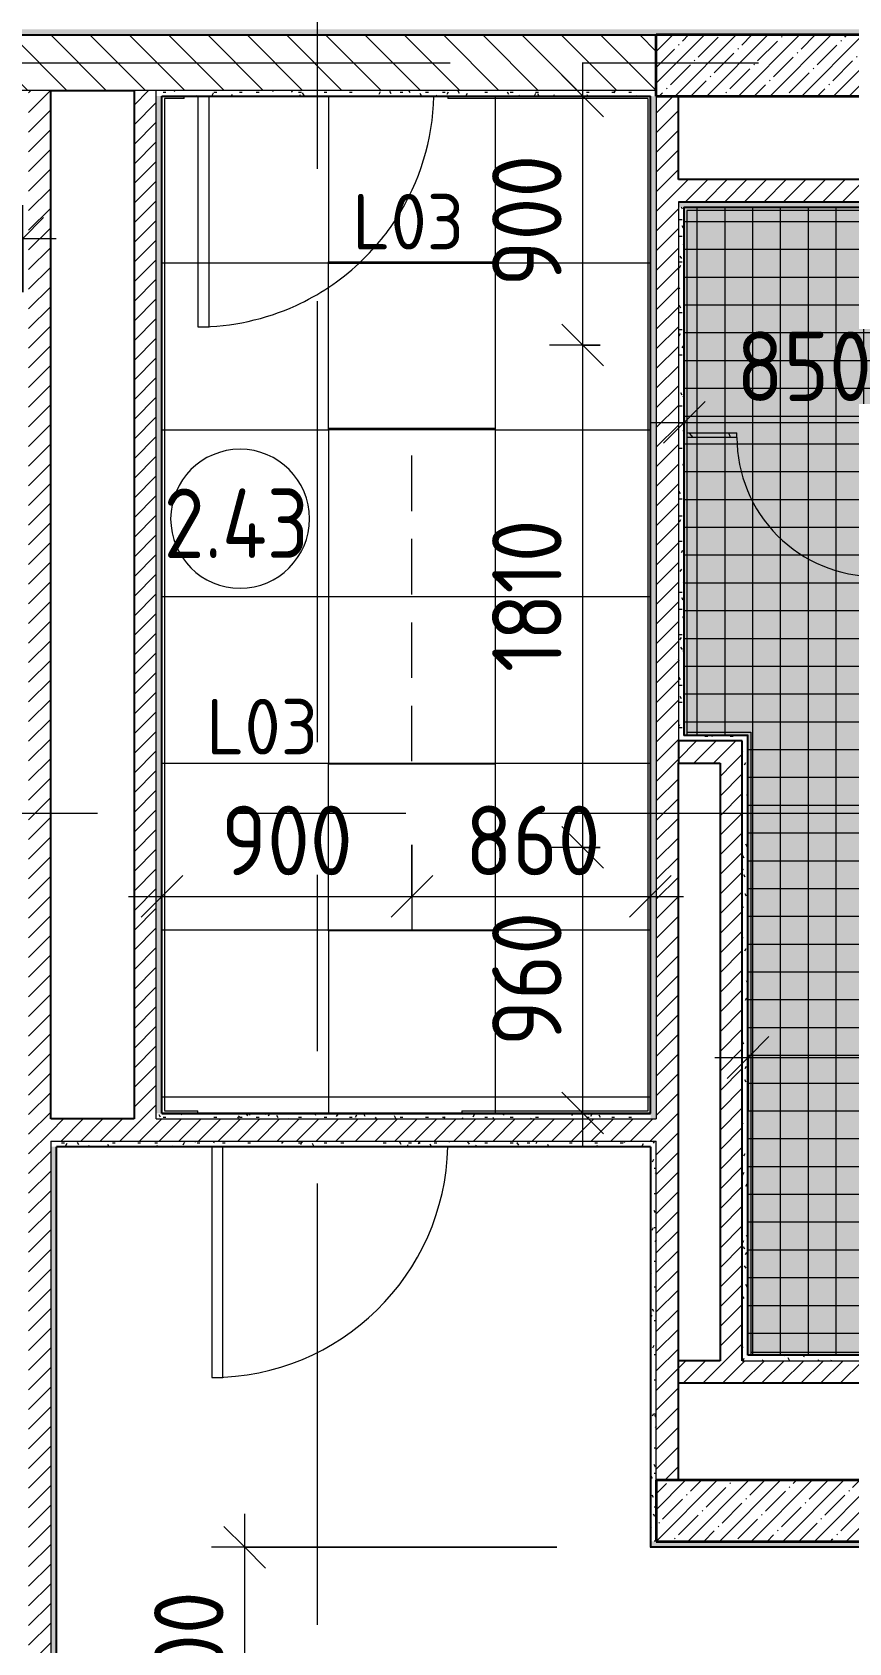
# Model space of a CAD drawing. Header units: millimetres. Extents: x 81094 to 272713, y -8553 to 29000.
# Drawn here: x 109683 to 112624, y 4815 to 10610 of the extents above; entities that cross this region are included whole.
import ezdxf

# ---------------------------------------------------------------- set-up
doc = ezdxf.new("R2010")
doc.units = ezdxf.units.MM
doc.linetypes.add('ADSK_Штрих_ш2 п1', pattern=[300, 200, -100])
doc.linetypes.add('Осевая', pattern=[3175, 635, -476.25, 1587.5, -476.25])
for name, color, linetype, lineweight in [('A-ANNO-DIMS', 7, 'Continuous', 9), ('A-ANNO-DIMS-100', 7, 'Continuous', 9), ('A-AREA-IDEN', 7, 'Continuous', 9), ('A-CLNG-PATT', 7, 'Continuous', 9), ('A-DETL-1', 7, 'ADSK_Штрих_ш2 п1', 9), ('A-DOOR', 7, 'Continuous', 9), ('A-DOOR-1', 7, 'Continuous', 13), ('A-GENM', 7, 'Continuous', 9), ('A-WALL', 7, 'Continuous', 9), ('E-LITE-EQPM-IDEN', 7, 'Continuous', 9), ('I-WALL', 7, 'Continuous', 9), ('Оси-2', 7, 'Осевая', 9)]:
    doc.layers.add(name, color=color, linetype=linetype, lineweight=lineweight)
for name, color, linetype, lineweight, true_color in [('A-ANNO-NOTE', 1, 'Continuous', 9, 0xff0000), ('A-CLNG-1', 7, 'Continuous', 9, 0xc0c0c0), ('A-WALL-1', 7, 'Continuous', 35, 0x3c3c3c), ('A-WALL-3', 7, 'Continuous', 25, 0x3c3c3c), ('A-WALL-4', 254, 'Continuous', 25, 0xbebebe), ('A-WALL-FNSH-2', 7, 'Continuous', 13, 0x3c3c3c)]:
    doc.layers.add(name, color=color, linetype=linetype, lineweight=lineweight, true_color=true_color)
doc.layers.add('A-CLNG-PATT-1', color=7, linetype='Continuous', lineweight=9, transparency=1)
doc.styles.add('GOST Common', font='GOST_Common.ttf', dxfattribs={"height": 200})
doc.styles.add('GOST Common_1', font='GOST_Common.ttf', dxfattribs={"width": 0.9, "height": 250})
doc.styles.add('ISOCPEUR', font='isocpeur.ttf', dxfattribs={"width": 0.9, "height": 250})
doc.dimstyles.new('ISO-2_5_0_9К_БОЛЬШОЙ', dxfattribs={"dimscale": 304.8, "dimtxt": 248.995294, "dimasz": 0.492126, "dimexe": 0.393701, "dimexo": 0.984252, "dimgap": 0, "dimtad": 1, "dimdec": 0, "dimrnd": 10, "dimzin": 0, "dimdsep": 46, "dimtxsty": 'ISOCPEUR', "dimblk1": 'OBLIQUE', "dimblk2": 'OBLIQUE', "dimsah": 1, "dimcen": 0.09, "dimdle": 0.393701, "dimazin": 0, "dimtfac": 1, "dimtdec": 4, "dimtix": 1, "dimtmove": 0, "dimatfit": 3, "dimfxl": 1, "dimtvp": 1, "dimtolj": 1, "dimtzin": 0, "dimarcsym": 2})
pattern_1 = [(45, (0, 0), (-35.35534, 35.35534), [])]
pattern_2 = [(45, (0, 0), (-57.024626, 57.024626), []), (45, (57.025, 0), (-57.024626, 57.024626), [100.806, -20.161, 3.353, -16.808])]
pattern_3 = [(0, (0, 0), (121.92, 30.48), [10.058, -81.382, 10.058, -81.382, -487.68]), (0, (0, 0), (121.92, 30.48), [-182.88, 10.058, -172.822, 10.058, -81.382, -213.36]), (0, (0, 0), (121.92, 30.48), [-457.2, 10.058, -50.902, 10.058, -142.342]), (120, (45.72, 15.24), (-87.356454, 90.345817), [10.058, -81.382, 10.058, -81.382, -487.68]), (120, (45.72, 15.24), (-87.356454, 90.345817), [-182.88, 10.058, -172.822, 10.058, -81.382, -213.36]), (120, (45.72, 15.24), (-87.356454, 90.345817), [-457.2, 10.058, -50.902, 10.058, -142.342]), (240, (60.96, 76.2), (-34.563546, -120.825817), [10.058, -81.382, 10.058, -81.382, -487.68]), (240, (60.96, 76.2), (-34.563546, -120.825817), [-182.88, 10.058, -172.822, 10.058, -81.382, -213.36]), (240, (60.96, 76.2), (-34.563546, -120.825817), [-457.2, 10.058, -50.902, 10.058, -142.342])]

# ---------------------------------------------------------------- blocks, each defined once
blk = doc.blocks.new('110_Дверь_СКБ_1Ст_Внутренняя1 - Д-8 950x2100h_охрана-V5-План расстановки осветительного оборудования 2 этажа в осях 23-33')
at = {"layer": 'A-DOOR'}
for start, end in [(90, 114.54545), (114.54545, 123.65051), (123.65051, 132.99731), (132.99731, 147.27273), (147.27273, 178.57963)]:
    blk.add_arc((437.5, 100), 850, start, end, dxfattribs=at)
at = {"layer": 'A-DOOR-1'}
for p, q in [((437.5, 950), (397.5, 950)), ((397.5, 950), (397.5, 121)), ((437.5, 121), (437.5, 950))]:
    blk.add_line(p, q, dxfattribs=at)
blk = doc.blocks.new('110_Дверь_СКБ_1Ст_Внутренняя1 - Д-8 950x2100h_охрана-32224770-План расстановки осветительного оборудования 2 этажа в осях 23-33')
at = {"layer": 'A-DOOR'}
blk.add_arc((437.5, 40), 850, 90, 178.64727, dxfattribs=at)
at = {"layer": 'A-DOOR-1'}
for p, q in [((437.5, 890), (397.5, 890)), ((397.5, 890), (397.5, 60)), ((437.5, 60), (437.5, 890))]:
    blk.add_line(p, q, dxfattribs=at)
blk = doc.blocks.new('131_Сантехническая перегородка_Дверь 5 - СД-1-V19-План расстановки осветительного оборудования 2 этажа в осях 23-33')
at = {"layer": 'A-DOOR'}
h = blk.add_hatch(dxfattribs=at)
h.set_pattern_fill('FP_36', color=256, style=0, pattern_type=2)
h.set_pattern_definition([(288.435, (112862.71, 9160), (416.50086, -832.99954), [158.05, -1159.038]), (319.399, (112912.69, 9010.06), (2499.010644, -2082.486787), [76.799, -3763.143]), (316.848, (112554.5, 8960.08), (6247.5402574, -5830.957739), [182.691, -8951.868]), (289.983, (112687.78, 8835.13), (1249.49393, -3332.002656), [97.5, -4777.508]), (270, (112721.1, 9160), (416.5, -416.5), [83.3, -333.2]), (298.443, (112721.1, 9076.7), (-2915.5071394, 5414.4962996), [227.365, -11140.87]), (264.289, (112829.39, 8876.78), (416.5263, 3748.496867), [83.716, -4102.058]), (309.806, (112821.06, 8793.48), (-1666.01521, 2082.48651), [65.059, -3187.91])])
h.paths.add_polyline_path([(839.8, 8), (750, 8), (750, -8), (930, -8), (930, 8)])
for p, q in [((266, 508), (250, 508)), ((250, 8), (250, 508)), ((266, 8), (266, 508)), ((266, 8), (250, 8))]:
    blk.add_line(p, q, dxfattribs=at)
blk.add_arc((250, 8), 500, 360, 90, dxfattribs=at)
at = {"layer": 'A-GENM'}
for p, q in [((70, 8), (250, 8)), ((70, 8), (70, -8)), ((250, 8), (250, -8)), ((750, 8), (930, 8)), ((750, 8), (750, -8)), ((250, -8), (70, -8)), ((930, -8), (750, -8))]:
    blk.add_line(p, q, dxfattribs=at)
blk = doc.blocks.new('DIMBLOCK31-План расстановки осветительного оборудования 2 этажа в осях 23-33')
at = {"layer": 'A-ANNO-DIMS-100'}
for p, q in [((112031, 9012.4), (112031, 9326.3)), ((112881, 9275.4), (112881, 9086.3)), ((112881, 9206.3), (112881, 9275.4)), ((111911, 9206.3), (112881, 9206.3)), ((112031, 9206.3), (112031, 9012.4))]:
    blk.add_line(p, q, dxfattribs=at)
at = {"layer": 'A-ANNO-DIMS-100', "lineweight": 20}
for p, q in [((112031, 9206.3), (112106, 9281.3)), ((112881, 9206.3), (112956, 9281.3)), ((112031, 9206.3), (111956, 9131.3)), ((112881, 9206.3), (112806, 9131.3))]:
    blk.add_line(p, q, dxfattribs=at)
at = {"layer": 'A-ANNO-DIMS-100', "color": 0, "insert": (112219, 9532.9), "char_height": 250, "width": 568.858, "attachment_point": 1, "line_spacing_factor": 1.149209, "style": 'ISOCPEUR'}
blk.add_mtext('850', dxfattribs=at)
blk = doc.blocks.new('_Oblique')
at = {"color": 0, "linetype": 'ByBlock', "lineweight": -2}
blk.add_line((-0.5, -0.5), (0.5, 0.5), dxfattribs=at)
blk = doc.blocks.new('DIMBLOCK35-План расстановки осветительного оборудования 2 этажа в осях 23-33')
at = {"layer": 'A-ANNO-DIMS-100'}
for p, q in [((112261, 6727), (112261, 7040.9)), ((114081, 6975.4), (114081, 6800.9)), ((114081, 6920.9), (114081, 6975.4)), ((112141, 6920.9), (114081, 6920.9)), ((112261, 6920.9), (112261, 6727))]:
    blk.add_line(p, q, dxfattribs=at)
at = {"layer": 'A-ANNO-DIMS-100', "lineweight": 20}
for p, q in [((112261, 6920.9), (112336, 6995.9)), ((114081, 6920.9), (114156, 6995.9)), ((112261, 6920.9), (112186, 6845.9)), ((114081, 6920.9), (114006, 6845.9))]:
    blk.add_line(p, q, dxfattribs=at)
at = {"layer": 'A-ANNO-DIMS-100', "color": 0, "insert": (112876.5, 7247.5), "char_height": 250, "width": 706.764, "attachment_point": 1, "line_spacing_factor": 1.149209, "style": 'ISOCPEUR'}
blk.add_mtext('1820', dxfattribs=at)
blk = doc.blocks.new('DIMBLOCK39-План расстановки осветительного оборудования 2 этажа в осях 23-33')
at = {"layer": 'A-ANNO-DIMS-100', "lineweight": 20}
for p, q in [((111665.9, 7677), (111590.9, 7752)), ((111665.9, 7677), (111740.9, 7602)), ((111665.9, 6721), (111590.9, 6796)), ((111665.9, 6721), (111740.9, 6646))]:
    blk.add_line(p, q, dxfattribs=at)
at = {"layer": 'A-ANNO-DIMS-100'}
for p, q in [((111728.8, 7677), (111545.9, 7677)), ((111665.9, 6601), (111665.9, 7677)), ((111665.9, 7677), (111728.8, 7677)), ((111859.8, 6721), (111545.9, 6721)), ((111665.9, 6721), (111859.8, 6721))]:
    blk.add_line(p, q, dxfattribs=at)
at = {"layer": 'A-ANNO-DIMS-100', "color": 0, "insert": (111339.3, 6962), "char_height": 250, "width": 568.858, "attachment_point": 1, "rotation": 90, "line_spacing_factor": 1.149209, "style": 'ISOCPEUR'}
blk.add_mtext('960', dxfattribs=at)
blk = doc.blocks.new('DIMBLOCK40-План расстановки осветительного оборудования 2 этажа в осях 23-33')
at = {"layer": 'A-ANNO-DIMS-100', "lineweight": 20}
for p, q in [((111665.9, 9484.1), (111590.9, 9559.1)), ((111665.9, 9484.1), (111740.9, 9409.1)), ((111665.9, 7677), (111590.9, 7752)), ((111665.9, 7677), (111740.9, 7602))]:
    blk.add_line(p, q, dxfattribs=at)
at = {"layer": 'A-ANNO-DIMS-100'}
for p, q in [((111728.8, 9484.1), (111545.9, 9484.1)), ((111665.9, 7677), (111665.9, 9484.1)), ((111665.9, 9484.1), (111728.8, 9484.1)), ((111728.8, 7677), (111545.9, 7677)), ((111665.9, 7677), (111728.8, 7677))]:
    blk.add_line(p, q, dxfattribs=at)
at = {"layer": 'A-ANNO-DIMS-100', "color": 0, "insert": (111339.3, 8307.6), "char_height": 250, "width": 655.049, "attachment_point": 1, "rotation": 90, "line_spacing_factor": 1.149209, "style": 'ISOCPEUR'}
blk.add_mtext('1810', dxfattribs=at)
blk = doc.blocks.new('DIMBLOCK41-План расстановки осветительного оборудования 2 этажа в осях 23-33')
at = {"layer": 'A-ANNO-DIMS-100'}
for p, q in [((111665.9, 9484.1), (111665.9, 10500)), ((111859.8, 10380), (111545.9, 10380)), ((111665.9, 10380), (111859.8, 10380)), ((111728.8, 9484.1), (111545.9, 9484.1)), ((111665.9, 9484.1), (111728.8, 9484.1))]:
    blk.add_line(p, q, dxfattribs=at)
at = {"layer": 'A-ANNO-DIMS-100', "lineweight": 20}
for p, q in [((111665.9, 10380), (111590.9, 10455)), ((111665.9, 10380), (111740.9, 10305)), ((111665.9, 9484.1), (111590.9, 9559.1)), ((111665.9, 9484.1), (111740.9, 9409.1))]:
    blk.add_line(p, q, dxfattribs=at)
at = {"layer": 'A-ANNO-DIMS-100', "color": 0, "insert": (111339.3, 9695), "char_height": 250, "width": 568.858, "attachment_point": 1, "rotation": 90, "line_spacing_factor": 1.149209, "style": 'ISOCPEUR'}
blk.add_mtext('900', dxfattribs=at)
blk = doc.blocks.new('DIMBLOCK113-План расстановки осветительного оборудования 2 этажа в осях 23-33')
at = {"layer": 'A-ANNO-DIMS-100'}
for p, q in [((110448.6, 4359), (110448.6, 5279)), ((111572.9, 5159), (110328.6, 5159)), ((110448.6, 5159), (111572.9, 5159)), ((110472.5, 4359), (110328.6, 4359)), ((110448.6, 4359), (110472.5, 4359))]:
    blk.add_line(p, q, dxfattribs=at)
at = {"layer": 'A-ANNO-DIMS-100', "lineweight": 20}
for p, q in [((110448.6, 5159), (110373.6, 5234)), ((110448.6, 5159), (110523.6, 5084)), ((110448.6, 4359), (110373.6, 4434)), ((110448.6, 4359), (110523.6, 4284))]:
    blk.add_line(p, q, dxfattribs=at)
at = {"layer": 'A-ANNO-DIMS-100', "color": 0, "insert": (110122, 4522), "char_height": 250, "width": 568.858, "attachment_point": 1, "rotation": 90, "line_spacing_factor": 1.149209, "style": 'ISOCPEUR'}
blk.add_mtext('800', dxfattribs=at)
blk = doc.blocks.new('Марка_Помещения - Номер-25198446-План расстановки осветительного оборудования 2 этажа в осях 23-33')
at = {"layer": 'A-AREA-IDEN'}
for start, end in [(360, 180), (180, 360)]:
    blk.add_arc((0, 0), 2.5, start, end, dxfattribs=at)
blk = doc.blocks.new('DIMBLOCK144-План расстановки осветительного оборудования 2 этажа в осях 23-33')
at = {"layer": 'A-ANNO-DIMS-100'}
for p, q in [((108510, 9996.4), (108510, 9748)), ((108510, 9868), (108510, 9996.4)), ((109649, 9674.1), (109649, 9988)), ((108390, 9868), (109769, 9868)), ((109649, 9868), (109649, 9674.1))]:
    blk.add_line(p, q, dxfattribs=at)
at = {"layer": 'A-ANNO-DIMS-100', "lineweight": 20}
for p, q in [((108510, 9868), (108585, 9943)), ((109649, 9868), (109724, 9943)), ((108510, 9868), (108435, 9793)), ((109649, 9868), (109574, 9793))]:
    blk.add_line(p, q, dxfattribs=at)
at = {"layer": 'A-ANNO-DIMS-100', "color": 0, "insert": (108794.6, 10194.6), "char_height": 250, "width": 683.779, "attachment_point": 1, "line_spacing_factor": 1.149209, "style": 'ISOCPEUR'}
blk.add_mtext('1140', dxfattribs=at)
blk = doc.blocks.new('DIMBLOCK180-План расстановки осветительного оборудования 2 этажа в осях 23-33')
at = {"layer": 'A-ANNO-DIMS-100'}
for p, q in [((111050.5, 7686.6), (111050.5, 7380.3)), ((111050.5, 7500.3), (111050.5, 7686.6)), ((110150, 7306.3), (110150, 7620.3)), ((110030, 7500.3), (111050.5, 7500.3)), ((110150, 7500.3), (110150, 7306.3))]:
    blk.add_line(p, q, dxfattribs=at)
at = {"layer": 'A-ANNO-DIMS-100', "lineweight": 20}
for p, q in [((110150, 7500.3), (110225, 7575.3)), ((111050.5, 7500.3), (111125.5, 7575.3)), ((110150, 7500.3), (110075, 7425.3)), ((111050.5, 7500.3), (110975.5, 7425.3))]:
    blk.add_line(p, q, dxfattribs=at)
at = {"layer": 'A-ANNO-DIMS-100', "color": 0, "insert": (110363.2, 7826.9), "char_height": 250, "width": 568.858, "attachment_point": 1, "line_spacing_factor": 1.149209, "style": 'ISOCPEUR'}
blk.add_mtext('900', dxfattribs=at)
blk = doc.blocks.new('DIMBLOCK181-План расстановки осветительного оборудования 2 этажа в осях 23-33')
at = {"layer": 'A-ANNO-DIMS-100'}
for p, q in [((111050.5, 7686.6), (111050.5, 7380.3)), ((111050.5, 7500.3), (111050.5, 7686.6)), ((111909, 7306.3), (111909, 7620.3)), ((111050.5, 7500.3), (112029, 7500.3)), ((111909, 7500.3), (111909, 7306.3))]:
    blk.add_line(p, q, dxfattribs=at)
at = {"layer": 'A-ANNO-DIMS-100', "lineweight": 20}
for p, q in [((111050.5, 7500.3), (111125.5, 7575.3)), ((111909, 7500.3), (111984, 7575.3)), ((111050.5, 7500.3), (110975.5, 7425.3)), ((111909, 7500.3), (111834, 7425.3))]:
    blk.add_line(p, q, dxfattribs=at)
at = {"layer": 'A-ANNO-DIMS-100', "color": 0, "insert": (111242.7, 7826.9), "char_height": 250, "width": 568.858, "attachment_point": 1, "line_spacing_factor": 1.149209, "style": 'ISOCPEUR'}
blk.add_mtext('860', dxfattribs=at)

msp = doc.modelspace()

# ---------------------------------------------------------------- hatches: boundary and pattern name
at = {"layer": 'A-CLNG-PATT'}
h = msp.add_hatch(dxfattribs=at)
h.set_pattern_fill('FP_21', color=256, style=0, pattern_type=2)
h.set_pattern_definition([(90, (110750.5, 8579.5), (-600, 4e-14), []), (180, (110750.5, 8579.5), (-7e-14, -600), [])])
h.paths.add_polyline_path([(111728.3, 6721), (111909, 6721), (111909, 10379), (110151, 10379), (110151, 6721), (110435.4, 6721)])
h.paths.add_polyline_path([(111350.5, 7379.5), (110750.5, 7379.5), (110750.5, 7979.5), (111350.5, 7979.5)])
h.paths.add_polyline_path([(110750.5, 9179.5), (110750.5, 9779.5), (111350.5, 9779.5), (111350.5, 9179.5)])
h = msp.add_hatch(dxfattribs=at)
h.set_pattern_fill('FP_25', color=256, style=0, pattern_type=2)
h.set_pattern_definition([(0, (115478.03, 7728.97), (0, 100), []), (90, (115478.03, 7728.97), (-100, 6e-15), [])])
h.paths.add_polyline_path([(118193.2, 5421), (118779, 5421), (118779, 9979), (112031, 9979), (112031, 8081), (112261, 8081), (112261, 5851), (113081, 5851), (113081, 5651), (115661, 5651), (115661, 5421), (116900.2, 5421)])
at = {"layer": 'A-CLNG-PATT-1'}
msp.add_hatch(color=256, dxfattribs=at).paths.add_polyline_path([(118193.2, 5421), (118779, 5421), (118779, 9979), (112031, 9979), (112031, 8081), (112261, 8081), (112261, 5851), (113081, 5851), (113081, 5651), (115661, 5651), (115661, 5421), (116900.2, 5421)])
at = {"layer": 'I-WALL'}
h = msp.add_hatch(dxfattribs=at)
h.set_pattern_fill('FP_19', color=256, style=0, pattern_type=2)
h.set_pattern_definition(pattern_3)
h.paths.add_polyline_path([(120779.1, 10600), (121190, 10600), (121190, 10620), (100809, 10620), (100809, 10600), (119330, 10600)])
h = msp.add_hatch(dxfattribs=at)
h.set_pattern_fill('FP_3', color=256, style=0, pattern_type=2)
h.set_pattern_definition([(135, (0, 0), (-70.71068, -70.71068), [])])
h.paths.add_polyline_path([(121425.6, 10400), (121451, 10400), (121450, 10600), (119330, 10600), (119330, 10400), (121210, 10400)])
h.paths.add_polyline_path([(111728.3, 10400), (111930, 10400), (111930, 10600), (107350, 10600), (107350, 10400), (110435.4, 10400)])
h = msp.add_hatch(dxfattribs=at)
h.set_pattern_fill('FP_2', color=256, style=0, pattern_type=2)
h.set_pattern_definition(pattern_2)
h.paths.add_polyline_path([(119250, 10380), (119330, 10380), (119330, 10600), (111930, 10600), (111930, 10380), (118193.2, 10380)])
h = msp.add_hatch(dxfattribs=at)
h.set_pattern_fill('FP_4', color=256, style=0, pattern_type=2)
h.set_pattern_definition(pattern_1)
h.paths.add_polyline_path([(109750, 150), (109750, 10400), (109670, 10400), (109670, 150)])
h = msp.add_hatch(dxfattribs=at)
h.set_pattern_fill('FP_4', color=256, style=0, pattern_type=2)
h.set_pattern_definition(pattern_1)
h.paths.add_polyline_path([(110050, 6700), (110130, 6700), (110130, 10400), (110050, 10400), (110050, 8221.1)])
h = msp.add_hatch(dxfattribs=at)
h.set_pattern_fill('FP_19', color=256, style=0, pattern_type=2)
h.set_pattern_definition(pattern_3)
h.paths.add_polyline_path([(111910, 10380), (111930, 10380), (111930, 10400), (110130, 10400), (110130, 10380), (111728.3, 10380)])
h = msp.add_hatch(dxfattribs=at)
h.set_pattern_fill('FP_19', color=256, style=0, pattern_type=2)
h.set_pattern_definition(pattern_3)
h.paths.add_polyline_path([(110150, 6720), (110150, 10380), (110130, 10380), (110130, 6720)])
h = msp.add_hatch(dxfattribs=at)
h.set_pattern_fill('FP_19', color=256, style=0, pattern_type=2)
h.set_pattern_definition(pattern_3)
h.paths.add_polyline_path([(111910, 6700), (111930, 6700), (111930, 10380), (111910, 10379), (111910, 6720)])
h = msp.add_hatch(dxfattribs=at)
h.set_pattern_fill('FP_4', color=256, style=0, pattern_type=2)
h.set_pattern_definition(pattern_1)
h.paths.add_polyline_path([(112010, 5400), (112010, 10380), (111930, 10380), (111930, 5400)])
h = msp.add_hatch(dxfattribs=at)
h.set_pattern_fill('FP_4', color=256, style=0, pattern_type=2)
h.set_pattern_definition(pattern_1)
h.paths.add_polyline_path([(118800, 10000), (118800, 10080), (112010, 10080), (112010, 10000), (118193.2, 10000)])
h = msp.add_hatch(dxfattribs=at)
h.set_pattern_fill('FP_19', color=256, style=0, pattern_type=2)
h.set_pattern_definition(pattern_3)
h.paths.add_polyline_path([(118780, 9980), (118800, 9980), (118800, 10000), (112010, 10000), (112010, 9980), (118779, 9980)])
h = msp.add_hatch(dxfattribs=at)
h.set_pattern_fill('FP_19', color=256, style=0, pattern_type=2)
h.set_pattern_definition(pattern_3)
h.paths.add_polyline_path([(112010, 8060), (112030, 8060), (112030, 9980), (112010, 9980), (112010, 8221.1)])
h = msp.add_hatch(dxfattribs=at)
h.set_pattern_fill('FP_4', color=256, style=0, pattern_type=2)
h.set_pattern_definition(pattern_1)
h.paths.add_polyline_path([(112010, 7980), (112240, 7980), (112240, 8060), (112010, 8060)])
h = msp.add_hatch(dxfattribs=at)
h.set_pattern_fill('FP_19', color=256, style=0, pattern_type=2)
h.set_pattern_definition(pattern_3)
h.paths.add_polyline_path([(112240, 8060), (112260, 8060), (112260, 8080), (112030, 8080), (112030, 8060)])
h = msp.add_hatch(dxfattribs=at)
h.set_pattern_fill('FP_19', color=256, style=0, pattern_type=2)
h.set_pattern_definition(pattern_3)
h.paths.add_polyline_path([(112240, 5830), (112260, 5830), (112260, 8060), (112240, 8060), (112240, 6134.5)])
h = msp.add_hatch(dxfattribs=at)
h.set_pattern_fill('FP_4', color=256, style=0, pattern_type=2)
h.set_pattern_definition(pattern_1)
h.paths.add_polyline_path([(112240, 5830), (112240, 7980), (112160, 7980), (112160, 5830)])
h = msp.add_hatch(dxfattribs=at)
h.set_pattern_fill('FP_4', color=256, style=0, pattern_type=2)
h.set_pattern_definition(pattern_1)
h.paths.add_polyline_path([(111930, 6620), (111930, 6700), (109750, 6700), (109750, 6620), (111728.3, 6620)])
h = msp.add_hatch(dxfattribs=at)
h.set_pattern_fill('FP_19', color=256, style=0, pattern_type=2)
h.set_pattern_definition(pattern_3)
h.paths.add_polyline_path([(111910, 6700), (111910, 6720), (110130, 6720), (110130, 6700), (111728.3, 6700)])
h = msp.add_hatch(dxfattribs=at)
h.set_pattern_fill('FP_19', color=256, style=0, pattern_type=2)
h.set_pattern_definition(pattern_3)
h.paths.add_polyline_path([(111930, 6600), (111930, 6620), (109750, 6620), (109750, 6600), (111910, 6600)])
h = msp.add_hatch(dxfattribs=at)
h.set_pattern_fill('FP_19', color=256, style=0, pattern_type=2)
h.set_pattern_definition(pattern_3)
h.paths.add_polyline_path([(109770, 150), (109770, 6600), (109750, 6600), (109750, 150)])
h = msp.add_hatch(dxfattribs=at)
h.set_pattern_fill('FP_19', color=256, style=0, pattern_type=2)
h.set_pattern_definition(pattern_3)
h.paths.add_polyline_path([(111930, 5180), (111930, 6600), (111910, 6600), (111910, 5180)])
h = msp.add_hatch(dxfattribs=at)
h.set_pattern_fill('FP_4', color=256, style=0, pattern_type=2)
h.set_pattern_definition(pattern_1)
h.paths.add_polyline_path([(112980, 5750), (112980, 5830), (112010, 5830), (112010, 5750)])
h = msp.add_hatch(dxfattribs=at)
h.set_pattern_fill('FP_19', color=256, style=0, pattern_type=2)
h.set_pattern_definition(pattern_3)
h.paths.add_polyline_path([(113060, 5830), (113080, 5830), (113080, 5850), (112260, 5850), (112260, 5830), (113021.3, 5830)])
h = msp.add_hatch(dxfattribs=at)
h.set_pattern_fill('FP_2', color=256, style=0, pattern_type=2)
h.set_pattern_definition(pattern_2)
h.paths.add_polyline_path([(119330, 5180), (119330, 5400), (111930, 5400), (111930, 5180), (119290, 5180)])
h = msp.add_hatch(dxfattribs=at)
h.set_pattern_fill('FP_19', color=256, style=0, pattern_type=2)
h.set_pattern_definition(pattern_3)
h.paths.add_polyline_path([(119330, 5160), (119330, 5180), (111910, 5180), (111910, 5160), (118193.2, 5160)])

# ---------------------------------------------------------------- linework, layer by layer
at = {"layer": 'A-ANNO-NOTE'}
for p, q in [((110750.5, 9784.1), (111350.5, 9784.1)), ((110750.5, 9184.1), (110750.5, 9784.1)), ((111350.5, 9784.1), (111350.5, 9184.1)), ((111350.5, 9184.1), (110750.5, 9184.1)), ((110750.5, 7977), (111350.5, 7977)), ((110750.5, 7377), (110750.5, 7977)), ((111350.5, 7977), (111350.5, 7377)), ((111350.5, 7377), (110750.5, 7377))]:
    msp.add_line(p, q, dxfattribs=at)
at = {"layer": 'A-CLNG-1'}
for p, q in [((110750.5, 9179.5), (110750.5, 9779.5)), ((110750.5, 9779.5), (111350.5, 9779.5)), ((111350.5, 9779.5), (111350.5, 9179.5)), ((111350.5, 9179.5), (110750.5, 9179.5)), ((110750.5, 7379.5), (110750.5, 7979.5)), ((110750.5, 7979.5), (111350.5, 7979.5)), ((111350.5, 7979.5), (111350.5, 7379.5)), ((111350.5, 7379.5), (110750.5, 7379.5))]:
    msp.add_line(p, q, dxfattribs=at)
at = {"layer": 'A-DETL-1'}
msp.add_line((111050.5, 7986.6), (111050.5, 9186.6), dxfattribs=at)
at = {"layer": 'A-WALL'}
for p, q in [((109750, 10400), (107350, 10400)), ((111930, 10400), (110050, 10400)), ((110130, 6700), (110130, 10400)), ((111930, 10380), (111930, 6700)), ((112010, 10000), (112010, 8060)), ((110130, 6700), (111930, 6700)), ((109750, 6620), (111930, 6620)), ((109750, 6620), (109750, 150)), ((111930, 5400), (111930, 6620)), ((112240, 5830), (112980, 5830))]:
    msp.add_line(p, q, dxfattribs=at)
at = {"layer": 'A-WALL-1'}
for p, q in [((111930, 10380), (111930, 10600)), ((119330, 10600), (111930, 10600)), ((111930, 10380), (119330, 10380)), ((111930, 5400), (111930, 5180)), ((119330, 5400), (111930, 5400)), ((111930, 5180), (119330, 5180))]:
    msp.add_line(p, q, dxfattribs=at)
at = {"layer": 'A-WALL-3'}
for p, q in [((107350, 10600), (111930, 10600)), ((109750, 10400), (110050, 10400)), ((109750, 6700), (109750, 10400)), ((110050, 10400), (110050, 6700)), ((110150, 10380), (111910, 10380)), ((110150, 6720), (110150, 10380)), ((111910, 6720), (111910, 10380)), ((112010, 10080), (112010, 10380)), ((118800, 10080), (112010, 10080)), ((112010, 10000), (118800, 10000)), ((112030, 9980), (118780, 9980)), ((112030, 9980), (112030, 8080)), ((112260, 8080), (112030, 8080)), ((112260, 5850), (112260, 8080)), ((112010, 5400), (112010, 7980)), ((110050, 6700), (109750, 6700)), ((110150, 6720), (111910, 6720)), ((109770, 170), (109770, 6600)), ((111910, 6600), (109770, 6600)), ((111910, 6600), (111910, 5160)), ((113080, 5850), (112260, 5850)), ((111910, 5160), (119330, 5160))]:
    msp.add_line(p, q, dxfattribs=at)
at = {"layer": 'A-WALL-4'}
for p, q in [((112240, 8060), (112010, 8060)), ((112010, 8060), (112010, 7980)), ((112240, 5830), (112240, 8060)), ((112010, 7980), (112160, 7980)), ((112160, 7980), (112160, 5830)), ((112160, 5830), (112010, 5830)), ((112010, 5750), (112980, 5750))]:
    msp.add_line(p, q, dxfattribs=at)
at = {"layer": 'A-WALL-FNSH-2'}
for p, q in [((110151, 10379), (111909, 10379)), ((110151, 6721), (110151, 10379)), ((111909, 10379), (111909, 6721)), ((112031, 8081), (112031, 9979)), ((112031, 9979), (118779, 9979)), ((112261, 8081), (112031, 8081)), ((112261, 5851), (112261, 8081)), ((111909, 6721), (110151, 6721)), ((109771, 6599), (111909, 6599)), ((109771, 171), (109771, 6599)), ((111909, 6599), (111909, 5159)), ((113081, 5851), (112261, 5851)), ((111909, 5159), (119330, 5159))]:
    msp.add_line(p, q, dxfattribs=at)
at = {"layer": 'I-WALL'}
for p, q in [((110230, 10371), (110230, 10379)), ((111180, 10379), (111180, 10371)), ((110230, 10371), (110159, 10371)), ((110159, 10371), (110159, 6729.8)), ((111901, 10371), (111180, 10371)), ((111901, 6729), (111901, 10370.4)), ((118779, 9969), (112041, 9969)), ((112041, 9969), (112041, 8081)), ((112041, 8091), (112271, 8091)), ((112271, 8091), (112271, 5851)), ((110159, 6729), (110280, 6729)), ((110280, 6721), (110280, 6729)), ((111230, 6729), (111901, 6729)), ((111230, 6729), (111230, 6721)), ((112271, 5861), (113091, 5861))]:
    msp.add_line(p, q, dxfattribs=at)
at = {"layer": 'Оси-2'}
for p, q in [((110710, 593.7), (110710, 19528.3)), ((86263.9, 10500), (122738, 10500)), ((84993.9, 7800), (122738, 7800))]:
    msp.add_line(p, q, dxfattribs=at)

# ---------------------------------------------------------------- block references
at = {"layer": 'A-AREA-IDEN', "xscale": 99.99999999999993, "yscale": 99.99999999999993, "zscale": 99.99999999999993}
msp.add_blockref('Марка_Помещения - Номер-25198446-План расстановки осветительного оборудования 2 этажа в осях 23-33', (110431.6, 8859.5), dxfattribs=at)
at = {"layer": 'A-DOOR', "rotation": 180}
for name, p in [('110_Дверь_СКБ_1Ст_Внутренняя1 - Д-8 950x2100h_охрана-V5-План расстановки осветительного оборудования 2 этажа в осях 23-33', (110717.5, 10500)), ('110_Дверь_СКБ_1Ст_Внутренняя1 - Д-8 950x2100h_охрана-32224770-План расстановки осветительного оборудования 2 этажа в осях 23-33', (110767.5, 6660))]:
    msp.add_blockref(name, p, dxfattribs=at)
at = {"layer": 'A-GENM', "rotation": 180}
msp.add_blockref('131_Сантехническая перегородка_Дверь 5 - СД-1-V19-План расстановки осветительного оборудования 2 этажа в осях 23-33', (112971, 9160), dxfattribs=at)

# ---------------------------------------------------------------- texts
at = {"layer": 'A-AREA-IDEN', "insert": (110156.9, 8968), "char_height": 250, "width": 685.443, "attachment_point": 1, "style": 'GOST Common_1'}
msp.add_mtext('2.43', dxfattribs=at)
at = {"layer": 'E-LITE-EQPM-IDEN', "char_height": 200, "width": 521.097, "attachment_point": 1, "style": 'GOST Common'}
for insert in [(110835.9, 10028.2), (110310, 8211.2)]:
    msp.add_mtext('L03', dxfattribs=dict(at, insert=insert))

# ---------------------------------------------------------------- dimensions: what is measured, and where the dimension line sits
at = {"layer": 'A-ANNO-DIMS'}
for base, p1, p2, override, picture, middle in [((111665.9, 10380), (111428.8, 9484.1), (111559.8, 10380), {"dimpost": '<>', "dimfxl": 905.416469}, 'DIMBLOCK41-План расстановки осветительного оборудования 2 этажа в осях 23-33', (111540.9, 9932.1)), ((111665.9, 9484.1), (111428.8, 7677), (111428.8, 9484.1), {"dimpost": '<>', "dimfxl": 1807.117973}, 'DIMBLOCK40-План расстановки осветительного оборудования 2 этажа в осях 23-33', (111540.9, 8580.6)), ((111665.9, 7677), (111559.8, 6721), (111428.8, 7677), {"dimpost": '<>', "dimfxl": 964.940603}, 'DIMBLOCK39-План расстановки осветительного оборудования 2 этажа в осях 23-33', (111540.9, 7199)), ((110448.6, 5159), (110772.5, 4359), (111872.9, 5159), {"dimpost": '<>', "dimfxl": 1360.467265}, 'DIMBLOCK113-План расстановки осветительного оборудования 2 этажа в осях 23-33', (110323.6, 4759))]:
    dim = msp.add_linear_dim(base=base, p1=p1, p2=p2, angle=90, dimstyle='ISO-2_5_0_9К_БОЛЬШОЙ', override=override, dxfattribs=at)
    dim.commit()
    dim.dimension.update_dxf_attribs({"geometry": picture, "text_midpoint": middle})
for base, p1, p2, override, picture, middle in [((109649, 9868), (108510, 9696.4), (109649, 9974.1), {"dimpost": '<>', "dimfxl": 1172.357154}, 'DIMBLOCK144-План расстановки осветительного оборудования 2 этажа в осях 23-33', (109079.5, 9993)), ((112881, 9206.3), (112031, 9312.4), (112881, 8975.4), {"dimpost": '<>', "dimfxl": 914.373055}, 'DIMBLOCK31-План расстановки осветительного оборудования 2 этажа в осях 23-33', (112456, 9331.3)), ((111050.5, 7500.2695012), (110150, 7606.3355184), (111050.5, 7986.6179785), {"dimpost": '<>', "dimfxl": 977.504475}, 'DIMBLOCK180-План расстановки осветительного оборудования 2 этажа в осях 23-33', (110600.25, 7625.2695012)), ((111908.9999, 7500.2695), (111050.5, 7986.618), (111908.9999, 7606.3355), {"dimpost": '<>', "dimfxl": 938.955216}, 'DIMBLOCK181-План расстановки осветительного оборудования 2 этажа в осях 23-33', (111479.75, 7625.2695)), ((114081, 6920.9), (112261, 7027), (114081, 6675.4), {"dimpost": '<>', "dimfxl": 1853.646521}, 'DIMBLOCK35-План расстановки осветительного оборудования 2 этажа в осях 23-33', (113171, 7045.9))]:
    dim = msp.add_linear_dim(base=base, p1=p1, p2=p2, dimstyle='ISO-2_5_0_9К_БОЛЬШОЙ', override=override, dxfattribs=at)
    dim.commit()
    dim.dimension.update_dxf_attribs({"geometry": picture, "text_midpoint": middle})

doc.saveas('drawing.dxf')
